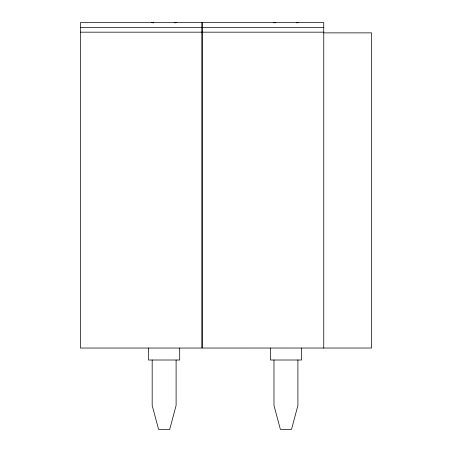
<?xml version="1.0" encoding="UTF-8"?>
<svg xmlns="http://www.w3.org/2000/svg" width="452" height="452" viewBox="0 0 452 452"><rect width="100%" height="100%" fill="white"/><g stroke="black" fill="none" stroke-linecap="round" stroke-linejoin="round"><path stroke-width="0.68" d="M80.388 27.386L201.954 27.386M202.191 27.386L323.751 27.386M80.388 32.171L201.954 32.171M202.191 32.171L323.751 32.171M323.751 32.872L371.612 32.872L371.612 348.023L202.191 348.04L202.191 22.6L323.751 22.6L323.751 348.04M301.495 348.04L301.495 360.007L270.386 360.007L270.386 348.04M297.908 360.007L297.908 405.472L291.495 429.4L280.393 429.4L273.98 405.472L273.98 360.007M179.698 348.04L179.698 360.007L148.589 360.007L148.589 348.04M176.105 360.007L176.105 405.472L169.698 429.4L158.59 429.4L152.177 405.472L152.177 360.007M175.856 22.656L174.8 22.809L176.76 22.6L175.856 22.656M297.659 22.656L296.602 22.809L298.563 22.6L297.659 22.656M201.954 22.6L80.388 22.6L80.388 348.04L201.954 348.04L201.954 22.6M274.228 22.656L273.324 22.6L275.285 22.809L274.228 22.656M152.426 22.656L151.522 22.6L153.482 22.809L152.426 22.656"/></g></svg>
